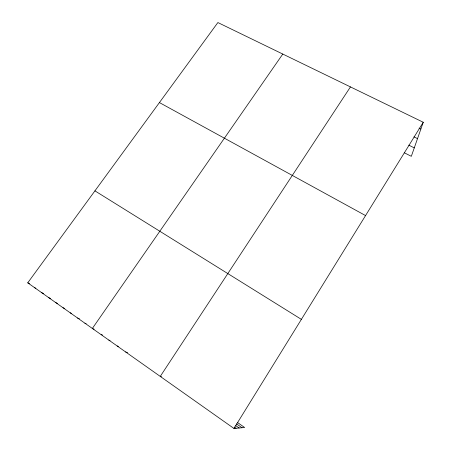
<?xml version="1.0" encoding="UTF-8"?>
<svg xmlns="http://www.w3.org/2000/svg" width="451" height="451" viewBox="0 0 451 451"><rect width="100%" height="100%" fill="white"/><g stroke="black" fill="none" stroke-linecap="round" stroke-linejoin="round"><path stroke-width="0.68" d="M237.356 422.407L244.639 427.514L233.951 428.45L27.748 282.828L217.884 22.55L423.252 122.255L411.318 156.317L404.22 152.726M233.951 428.45L423.252 122.255M350.455 86.913L160.257 376.41L161.543 376.771M282.788 54.058L92.354 328.452L94.118 329.179M125.626 351.949L127.599 352.659M117.181 345.99L118.376 346.436M108.821 340.088L110.061 340.567M101.187 334.495L102.473 335.008M84.918 323.204L86.124 323.711M77.544 318L79.415 318.795M70.243 312.842L71.517 313.4M63.005 307.729L64.769 308.512M55.828 302.66L57.638 303.478M48.714 297.637L50.563 298.483M41.667 292.66L43.555 293.533M34.676 287.721L35.843 288.274M27.748 282.828L29.535 283.679M419.047 128.123L420.884 129.02M413.973 136.879L417.519 138.632M408.769 145.137L414.272 147.894M159.423 102.574L365.558 215.578M94.93 190.863L301.386 319.37M236.595 423.929L242.024 427.74M235.749 425.62L239.126 427.999M234.452 427.103L236.093 428.264"/></g></svg>
